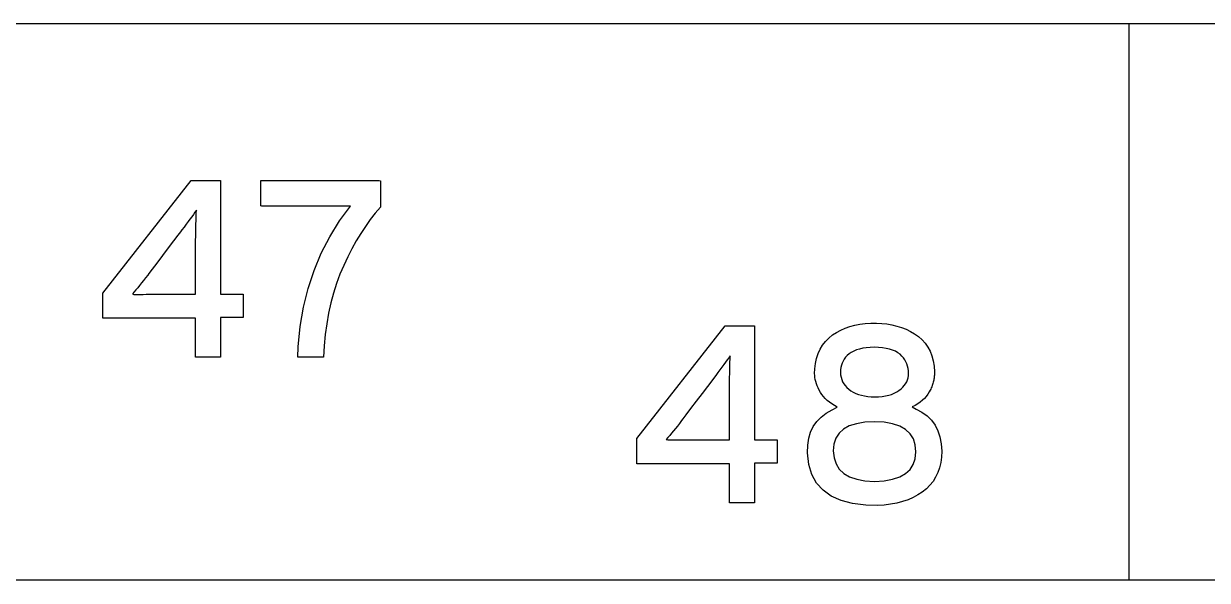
# Model space of a CAD drawing. Extents: x 1 to 47.7, y 0.2 to 35.
# Drawn here: x 41.941 to 42.592, y 10.665 to 10.971 of the extents above; entities that cross this region are included whole.
import ezdxf

# ---------------------------------------------------------------- set-up
doc = ezdxf.new("R2010")
doc.units = 0
doc.header["$MEASUREMENT"] = 0
doc.layers.add('6_1__EMPTY_IO_BOARD_POSITI', color=7, linetype='CONTINUOUS')
doc.layers.add('7_0_____DWG', color=7, linetype='CONTINUOUS')

msp = doc.modelspace()

# ---------------------------------------------------------------- linework, layer by layer
at = {"layer": '6_1__EMPTY_IO_BOARD_POSITI'}
msp.add_lwpolyline([(42.59889, 10.97072), (42.55624, 10.97072), (42.5094, 10.97072), (42.45851, 10.97072), (42.40373, 10.97072), (42.34521, 10.97072), (42.28311, 10.97072), (42.21757, 10.97072), (42.14876, 10.97072), (42.07682, 10.97072), (42.00191, 10.97072), (41.92417, 10.97072), (41.84377, 10.97072), (41.76086, 10.97072), (41.67558, 10.97072), (41.5881, 10.97072), (41.49856, 10.97072), (41.40712, 10.97072), (41.21914, 10.97072)], dxfattribs=at)
at = {"layer": '7_0_____DWG'}
for points in [[(42.54892, 10.97114), (42.54892, 10.66478)], [(42.04929, 10.80932), (42.04929, 10.78748), (42.0356, 10.78748), (42.0356, 10.80885), (41.98463, 10.80885), (41.98463, 10.82275), (42.03314, 10.88466), (42.04929, 10.88466), (42.04929, 10.82213), (42.06177, 10.82213), (42.06177, 10.80932), (42.04929, 10.80932)], [(42.34295, 10.72928), (42.34295, 10.70744), (42.32925, 10.70744), (42.32925, 10.72881), (42.27828, 10.72881), (42.27828, 10.74272), (42.3268, 10.80463), (42.34295, 10.80463), (42.34295, 10.74209), (42.35541, 10.74209), (42.35541, 10.72928), (42.34295, 10.72928)], [(42.60099, 10.66478), (42.56969, 10.66478), (42.53713, 10.66478), (42.50334, 10.66478), (42.46832, 10.66478), (42.43208, 10.66478), (42.39464, 10.66478), (42.35601, 10.66478), (42.3162, 10.66478), (42.27522, 10.66478), (42.23309, 10.66478), (42.18981, 10.66478), (42.1454, 10.66478), (42.09987, 10.66478), (42.05323, 10.66478), (42.0055, 10.66478), (41.95668, 10.66478), (41.90679, 10.66478)]]:
    msp.add_lwpolyline(points, dxfattribs=at)
for points in [[(42.13727, 10.86995), (42.13441, 10.86663), (42.13164, 10.86312), (42.12897, 10.85941), (42.12639, 10.85551), (42.12391, 10.85142), (42.12154, 10.84713), (42.11926, 10.84265), (42.11707, 10.83797), (42.11499, 10.83309), (42.11309, 10.828), (42.11141, 10.82273), (42.10995, 10.81729), (42.10871, 10.81168), (42.10769, 10.80589), (42.10688, 10.79993), (42.10629, 10.79379), (42.10592, 10.78748), (42.10537, 10.78748), (42.10392, 10.78748), (42.10185, 10.78748), (42.09943, 10.78748), (42.09694, 10.78748), (42.09466, 10.78748), (42.09286, 10.78748), (42.09183, 10.78748), (42.09199, 10.7932), (42.09311, 10.80432), (42.09495, 10.81503), (42.09749, 10.82532), (42.10075, 10.8352), (42.10471, 10.84466), (42.10938, 10.85371), (42.11476, 10.86235), (42.12085, 10.87056), (42.11896, 10.87056), (42.11394, 10.87056), (42.10675, 10.87056), (42.09835, 10.87056), (42.08971, 10.87056), (42.0818, 10.87056), (42.07557, 10.87056), (42.072, 10.87056), (42.07151, 10.87071), (42.07151, 10.87173), (42.07151, 10.87351), (42.07151, 10.87577), (42.07151, 10.87824), (42.07151, 10.88063), (42.07151, 10.88269), (42.07151, 10.88412), (42.07151, 10.88466), (42.07402, 10.88466), (42.08072, 10.88466), (42.0903, 10.88466), (42.10149, 10.88466), (42.113, 10.88466), (42.12355, 10.88466), (42.13185, 10.88466), (42.13662, 10.88466), (42.13727, 10.88452), (42.13727, 10.88345), (42.13727, 10.8816), (42.13727, 10.87924), (42.13727, 10.87666), (42.13727, 10.87416), (42.13727, 10.87201), (42.13727, 10.87052)], [(42.036, 10.86831), (42.03521, 10.86718), (42.03436, 10.86599), (42.03345, 10.86473), (42.03249, 10.8634), (42.03146, 10.86202), (42.03038, 10.86056), (42.02925, 10.85905), (42.02805, 10.85746), (42.02728, 10.85645), (42.02587, 10.85458), (42.02349, 10.85145), (42.02052, 10.84753), (42.01731, 10.8433), (42.01423, 10.83924), (42.01165, 10.83583), (42.00992, 10.83355), (42.00923, 10.83264), (42.00807, 10.83112), (42.00694, 10.82966), (42.00583, 10.82827), (42.00476, 10.82694), (42.00373, 10.82568), (42.00272, 10.82449), (42.00174, 10.82335), (42.00079, 10.82229), (42.00164, 10.822), (42.00325, 10.822), (42.00492, 10.82201), (42.00666, 10.82202), (42.00846, 10.82204), (42.01032, 10.82206), (42.01225, 10.82208), (42.01424, 10.82211), (42.01577, 10.82213), (42.01695, 10.82213), (42.0193, 10.82213), (42.02242, 10.82213), (42.02591, 10.82213), (42.02937, 10.82213), (42.0324, 10.82213), (42.03461, 10.82213), (42.03559, 10.82213), (42.0356, 10.82295), (42.0356, 10.82566), (42.0356, 10.8297), (42.0356, 10.83452), (42.0356, 10.83955), (42.0356, 10.8442), (42.0356, 10.84793), (42.0356, 10.85014), (42.03562, 10.85157), (42.03565, 10.85395), (42.03569, 10.85626), (42.03573, 10.85848), (42.03578, 10.86061), (42.03582, 10.86266), (42.03588, 10.86463), (42.03594, 10.86651)], [(42.44604, 10.73576), (42.44588, 10.73254), (42.44547, 10.7295), (42.44479, 10.72664), (42.44386, 10.72397), (42.44267, 10.72148), (42.44123, 10.71917), (42.43952, 10.71704), (42.43756, 10.71509), (42.43534, 10.71331), (42.43293, 10.7117), (42.43031, 10.71028), (42.4275, 10.70906), (42.4245, 10.70804), (42.42129, 10.70721), (42.41789, 10.70658), (42.4143, 10.70615), (42.4105, 10.70592), (42.40424, 10.70605), (42.39697, 10.70696), (42.39063, 10.70863), (42.38522, 10.71107), (42.38074, 10.71428), (42.37719, 10.71826), (42.37458, 10.72302), (42.3729, 10.72854), (42.37214, 10.73483), (42.37227, 10.73918), (42.37287, 10.74285), (42.3739, 10.74622), (42.37538, 10.74929), (42.37729, 10.75206), (42.37964, 10.75453), (42.38243, 10.7567), (42.38566, 10.75857), (42.38855, 10.76005), (42.38698, 10.76088), (42.38553, 10.76176), (42.3842, 10.76269), (42.38299, 10.76367), (42.38189, 10.7647), (42.38091, 10.76579), (42.38005, 10.76693), (42.37931, 10.76812), (42.37865, 10.76934), (42.37805, 10.77054), (42.37753, 10.77172), (42.37709, 10.77288), (42.37673, 10.77402), (42.37645, 10.77515), (42.37626, 10.77626), (42.37614, 10.77735), (42.37611, 10.77842), (42.3762, 10.78098), (42.37654, 10.78399), (42.37713, 10.78681), (42.37797, 10.78943), (42.37906, 10.79186), (42.38041, 10.7941), (42.38201, 10.79615), (42.38386, 10.79801), (42.38596, 10.79968), (42.38815, 10.80108), (42.39046, 10.80232), (42.39289, 10.80339), (42.39545, 10.80428), (42.39814, 10.805), (42.40095, 10.80555), (42.40388, 10.80593), (42.40694, 10.80614), (42.41007, 10.80618), (42.41302, 10.80604), (42.41588, 10.80574), (42.41865, 10.80526), (42.42132, 10.80461), (42.42391, 10.80379), (42.42639, 10.8028), (42.42879, 10.80164), (42.43109, 10.8003), (42.43328, 10.79879), (42.43524, 10.79708), (42.43696, 10.79516), (42.43842, 10.79305), (42.43964, 10.79073), (42.44061, 10.78821), (42.44133, 10.78549), (42.4418, 10.78257), (42.44202, 10.77944), (42.44203, 10.77856), (42.44201, 10.77806), (42.44197, 10.77756), (42.44193, 10.77704), (42.44187, 10.77651), (42.44179, 10.77597), (42.4417, 10.77542), (42.4416, 10.77486), (42.44148, 10.77428), (42.44133, 10.77367), (42.44116, 10.77305), (42.44096, 10.77244), (42.44075, 10.77182), (42.44051, 10.77119), (42.44024, 10.77057), (42.43996, 10.76993), (42.43965, 10.7693), (42.43917, 10.76838), (42.43839, 10.76713), (42.4375, 10.76594), (42.4365, 10.76482), (42.43538, 10.76376), (42.43416, 10.76276), (42.43283, 10.76182), (42.43138, 10.76095), (42.42983, 10.76013), (42.43193, 10.75892), (42.43516, 10.75722), (42.43797, 10.75519), (42.44036, 10.75281), (42.44234, 10.75008), (42.44389, 10.74702), (42.44503, 10.74361), (42.44575, 10.73985)], [(42.42779, 10.77858), (42.42773, 10.77994), (42.42756, 10.78124), (42.42727, 10.78251), (42.42686, 10.78372), (42.42634, 10.78489), (42.4257, 10.78601), (42.42495, 10.78708), (42.42408, 10.78811), (42.42306, 10.78908), (42.42186, 10.78994), (42.4205, 10.7907), (42.41898, 10.79135), (42.41729, 10.79188), (42.41545, 10.7923), (42.41344, 10.79261), (42.41128, 10.79281), (42.40895, 10.7929), (42.40665, 10.79282), (42.40451, 10.79263), (42.40253, 10.79234), (42.40072, 10.79194), (42.39907, 10.79144), (42.39758, 10.79084), (42.39625, 10.79013), (42.39508, 10.78932), (42.39406, 10.78841), (42.39317, 10.78744), (42.39239, 10.78642), (42.39174, 10.78534), (42.39122, 10.78421), (42.39081, 10.78302), (42.39054, 10.78178), (42.39038, 10.78048), (42.39035, 10.77913), (42.39042, 10.77775), (42.39064, 10.77643), (42.39099, 10.77518), (42.39149, 10.77399), (42.39213, 10.77287), (42.39291, 10.77181), (42.39383, 10.77082), (42.3949, 10.76988), (42.39608, 10.76901), (42.39736, 10.76824), (42.39874, 10.76756), (42.40022, 10.76699), (42.40181, 10.76652), (42.4035, 10.76616), (42.4053, 10.7659), (42.4072, 10.76574), (42.40921, 10.76569), (42.41129, 10.76575), (42.41326, 10.76591), (42.4151, 10.76618), (42.41683, 10.76655), (42.41842, 10.76704), (42.4199, 10.76763), (42.42126, 10.76833), (42.4225, 10.76914), (42.42361, 10.77), (42.42459, 10.77089), (42.42544, 10.77183), (42.42616, 10.77282), (42.42674, 10.77387), (42.4272, 10.77497), (42.42753, 10.77612), (42.42772, 10.77732)], [(42.32964, 10.78827), (42.32885, 10.78714), (42.328, 10.78595), (42.3271, 10.78469), (42.32613, 10.78337), (42.32511, 10.78198), (42.32404, 10.78053), (42.3229, 10.77901), (42.32171, 10.77743), (42.32094, 10.77641), (42.31953, 10.77454), (42.31715, 10.77141), (42.31418, 10.76749), (42.31097, 10.76326), (42.30789, 10.7592), (42.30531, 10.75579), (42.30358, 10.75351), (42.30289, 10.7526), (42.30172, 10.75108), (42.30059, 10.74962), (42.29949, 10.74823), (42.29842, 10.74691), (42.29738, 10.74565), (42.29637, 10.74445), (42.2954, 10.74332), (42.29445, 10.74225), (42.2953, 10.74196), (42.2969, 10.74196), (42.29857, 10.74197), (42.3003, 10.74198), (42.3021, 10.742), (42.30397, 10.74202), (42.3059, 10.74204), (42.30789, 10.74207), (42.30942, 10.74209), (42.3106, 10.74209), (42.31295, 10.74209), (42.31607, 10.74209), (42.31955, 10.74209), (42.32301, 10.74209), (42.32605, 10.74209), (42.32825, 10.74209), (42.32923, 10.74209), (42.32925, 10.74291), (42.32925, 10.74562), (42.32925, 10.74967), (42.32925, 10.75449), (42.32925, 10.75951), (42.32925, 10.76417), (42.32925, 10.76789), (42.32925, 10.77011), (42.32927, 10.77153), (42.3293, 10.77392), (42.32934, 10.77622), (42.32939, 10.77844), (42.32943, 10.78057), (42.32948, 10.78262), (42.32953, 10.78459), (42.32959, 10.78647)], [(42.43179, 10.73535), (42.43146, 10.73919), (42.43041, 10.74253), (42.42864, 10.74537), (42.42615, 10.74771), (42.42293, 10.74954), (42.41899, 10.75086), (42.41432, 10.75169), (42.40894, 10.75201), (42.40364, 10.7517), (42.39906, 10.75091), (42.39517, 10.74963), (42.392, 10.74788), (42.38953, 10.74564), (42.38776, 10.74292), (42.38671, 10.73972), (42.38635, 10.73603), (42.38676, 10.73214), (42.38787, 10.72876), (42.38966, 10.72589), (42.39216, 10.72352), (42.39535, 10.72167), (42.39923, 10.72033), (42.4038, 10.71949), (42.40907, 10.71917), (42.4144, 10.71951), (42.41901, 10.72033), (42.42292, 10.72164), (42.42611, 10.72342), (42.4286, 10.72568), (42.43037, 10.72842), (42.43144, 10.73165)]]:
    msp.add_lwpolyline(points, close=True, dxfattribs=at)

doc.saveas('drawing.dxf')
